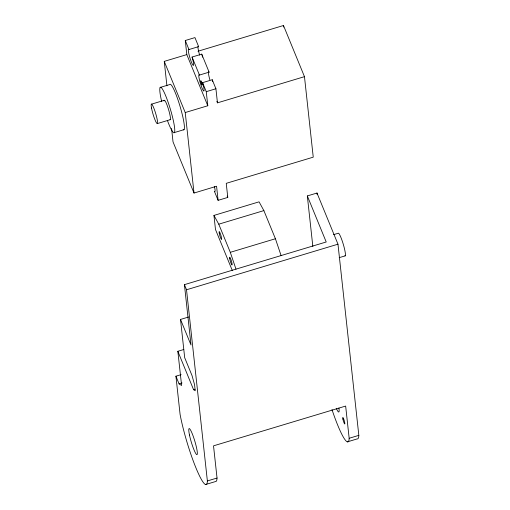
<?xml version="1.0" encoding="UTF-8"?>
<svg xmlns="http://www.w3.org/2000/svg" width="510" height="510" viewBox="0 0 510 510"><rect width="100%" height="100%" fill="white"/><g stroke="black" fill="none" stroke-linecap="round" stroke-linejoin="round"><path stroke-width="0.76" d="M304.47 76.659L313.248 157.156L226.242 183.339L227.779 197.427L218.108 200.334L216.572 186.252L194.017 193.041L185.232 112.544L207.793 105.755L186.813 54.595L185.277 40.507L194.941 37.6L198.645 46.627L188.974 49.54L188.668 49.215A8.492 1.141 73.3 0 0 189.567 56.636A8.492 1.141 73.3 0 0 193.252 65.433A8.492 1.141 73.3 0 0 192.346 58.012L192.053 57.044L201.724 54.136L209.113 72.152L199.448 75.066L199.072 74.772A8.492 1.141 73.3 0 0 200.22 82.773A8.492 1.141 73.3 0 0 203.828 91.041A8.492 1.141 73.3 0 0 202.68 83.041L202.566 82.665L212.23 79.751L215.921 88.759L217.458 102.848L304.47 76.659L283.49 25.5L197.988 51.229M166.923 85.846L164.252 61.385L186.813 54.595M160.14 87.446L169.811 84.539A23.772 3.194 73.3 0 1 180.189 106.813A23.772 3.194 73.3 0 1 183.217 129.712M151.323 104.212L164.214 100.336M207.793 105.755L206.257 91.672L215.921 88.759M157.437 123.541L170.327 119.665M174.401 132.549L184.065 129.642M232.388 270.714L215.488 229.506L213.951 215.418L259.067 201.839L263.874 210.605L275.413 238.744L281.099 255.561M312.84 246.483L307.332 195.936L316.997 193.029L337.977 244.188L358.83 435.355A45.677 6.139 73.3 0 1 357.153 438.919L347.482 441.826M213.951 215.418L218.758 224.183L263.874 210.605M218.758 224.183L230.297 252.322L275.413 238.744M333.591 234.645L338.143 233.28A11.889 1.6 73.3 0 1 343.332 244.417A11.889 1.6 73.3 0 1 344.849 255.867M188.687 316.984L180.514 319.445L191.008 345.021L184.422 284.656L326.215 241.982L307.332 195.936M358.83 435.355L349.165 438.268L345.653 406.068L213.524 445.836L217.037 478.029L207.372 480.943L186.52 289.769L337.977 244.188M339.207 257.652L345.27 255.829M181.126 374.633L175.924 376.195L179.067 383.871L181.605 385.496L177.843 351.294L183.785 349.509M179.067 383.871L182.044 382.978M177.843 351.294L193.564 389.672L195.049 389.226M205.689 484.5L215.36 481.593A45.677 6.139 73.3 0 0 217.037 478.029M193.564 389.672L195.222 390.762L194.565 384.725L192.028 375.583L184.684 357.676L180.514 319.445M208.737 71.859L209.113 72.152M198.645 46.627L198.333 46.308A8.492 1.141 73.3 0 0 199.659 55.144M216.858 101.388L217.458 102.848M185.277 40.507L188.974 49.54M192.053 57.044L199.448 75.066M202.566 82.665L206.257 91.672M227.205 196.038L227.779 197.427M164.252 61.385L185.232 112.544M218.108 200.334L214.398 191.295L214.665 191.601A8.492 1.141 73.3 0 0 214.423 186.545M194.017 193.041L173.03 141.876L171.57 128.463M184.422 284.656L186.52 289.769M230.297 252.322L235.983 269.14M212.23 79.751L212.345 80.127A8.492 1.141 73.3 0 1 212.74 81.543M201.724 54.136L202.017 55.105M316.997 193.029L317.169 194.603M283.49 25.5L283.662 27.081M175.924 376.195L180.094 414.432A45.677 6.139 73.3 0 0 195.923 467.81A45.677 6.139 73.3 0 0 207.372 480.943M338.914 408.07A13.585 1.823 73.3 0 1 336.281 408.293M349.165 438.268A45.677 6.139 73.3 0 1 331.978 409.562M209.891 79.86A8.492 1.141 73.3 0 1 208.501 72.101M161.676 101.535A23.772 3.194 73.3 0 1 163.723 91.424A23.772 3.194 73.3 0 1 174.528 127.181A23.772 3.194 73.3 0 1 167.414 120.507M164.061 101.025A10.187 1.371 73.3 0 1 168.274 108.605A10.187 1.371 73.3 0 1 169.964 119.691M202.209 55.807A8.492 1.141 73.3 0 1 202.559 57.184M189.471 435.004A13.585 1.823 73.3 0 0 196.892 454.665A13.585 1.823 73.3 0 0 192.856 435.279A13.585 1.823 73.3 0 0 189.471 435.004M219.287 233.484A4.074 0.548 73.3 0 0 221.518 239.426A4.074 0.548 73.3 0 0 220.333 233.656A4.074 0.548 73.3 0 0 219.287 233.484M229.678 258.5A4.074 0.548 73.3 0 0 231.878 264.926A4.074 0.548 73.3 0 0 231.055 259.89A4.074 0.548 73.3 0 0 229.678 258.5M342.879 419.029A3.398 0.459 73.3 0 0 344.734 423.976A3.398 0.459 73.3 0 0 343.74 419.156A3.398 0.459 73.3 0 0 342.879 419.029M200.781 81.543A2.378 0.319 73.3 0 0 202.075 85.17A2.378 0.319 73.3 0 0 201.488 82.008A2.378 0.319 73.3 0 0 200.781 81.543M151.508 108.024A10.187 1.371 73.3 0 0 157.074 123.573A10.187 1.371 73.3 0 0 154.562 110.032A10.187 1.371 73.3 0 0 151.508 108.024"/></g></svg>
